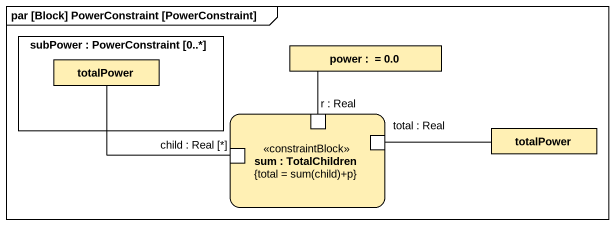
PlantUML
@startuml
mainframe par [Block] PowerConstraint [PowerConstraint]
rectangle "subPower : PowerConstraint [0..*]" as subPower {
  rectangle totalPower #FFF0B4
}
rectangle "power :  = 0.0" as power #FFF0B4
rectangle "sum : TotalChildren\n{total = sum(child)+p}" as sum <<constraintBlock>> #FFF0B4 {
  port "child : Real [*]" as child_Real
  port "r : Real" as r_Real
  port "total : Real" as total_Real
}
rectangle "totalPower" as totalPower_2 #FFF0B4
child_Real -up- totalPower
r_Real -up- power
total_Real -right- totalPower_2
@enduml
